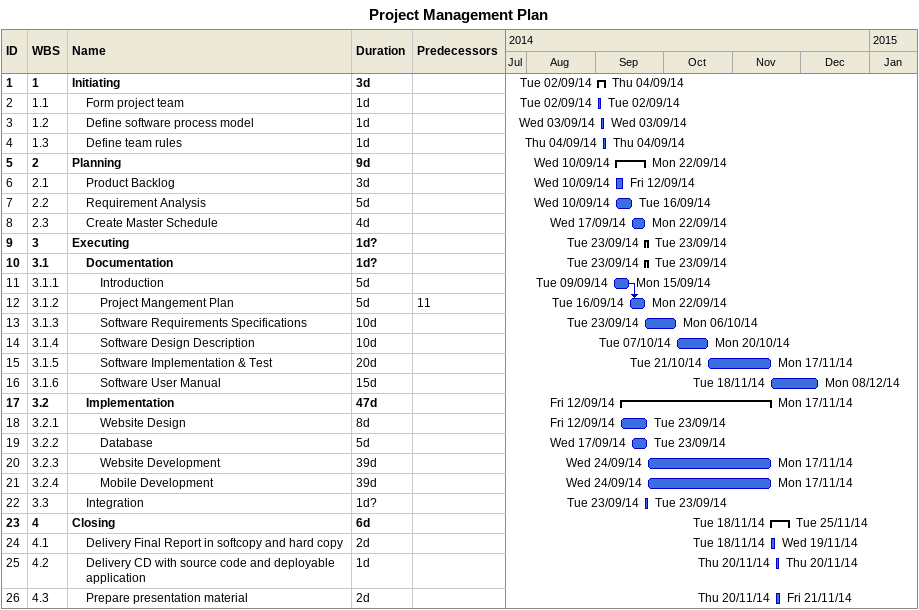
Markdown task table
Project Management Plan

| ID | WBS | Task | Duration | Start | Finish | Predecessors |
|---|---|---|---|---|---|---|
| 1 | 1 | **Initiating** | 3d | 2014-09-02 | 2014-09-04 |  |
| 2 | 1.1 | Form project team | 1d | 2014-09-02 | 2014-09-02 |  |
| 3 | 1.2 | Define software process model | 1d | 2014-09-03 | 2014-09-03 |  |
| 4 | 1.3 | Define team rules | 1d | 2014-09-04 | 2014-09-04 |  |
| 5 | 2 | **Planning** | 9d | 2014-09-10 | 2014-09-22 |  |
| 6 | 2.1 | Product Backlog | 3d | 2014-09-10 | 2014-09-12 |  |
| 7 | 2.2 | Requirement Analysis | 5d | 2014-09-10 | 2014-09-16 |  |
| 8 | 2.3 | Create Master Schedule | 4d | 2014-09-17 | 2014-09-22 |  |
| 9 | 3 | **Executing** | 1d? | 2014-09-23 | 2014-09-23 |  |
| 10 | 3.1 | **Documentation** | 1d? | 2014-09-23 | 2014-09-23 |  |
| 11 | 3.1.1 | Introduction | 5d | 2014-09-09 | 2014-09-15 |  |
| 12 | 3.1.2 | Project Mangement Plan | 5d | 2014-09-16 | 2014-09-22 | 11 |
| 13 | 3.1.3 | Software Requirements Specifications | 10d | 2014-09-23 | 2014-10-06 |  |
| 14 | 3.1.4 | Software Design Description | 10d | 2014-10-07 | 2014-10-20 |  |
| 15 | 3.1.5 | Software Implementation & Test | 20d | 2014-10-21 | 2014-11-17 |  |
| 16 | 3.1.6 | Software User Manual | 15d | 2014-11-18 | 2014-12-08 |  |
| 17 | 3.2 | **Implementation** | 47d | 2014-09-12 | 2014-11-17 |  |
| 18 | 3.2.1 | Website Design | 8d | 2014-09-12 | 2014-09-23 |  |
| 19 | 3.2.2 | Database | 5d | 2014-09-17 | 2014-09-23 |  |
| 20 | 3.2.3 | Website Development | 39d | 2014-09-24 | 2014-11-17 |  |
| 21 | 3.2.4 | Mobile Development | 39d | 2014-09-24 | 2014-11-17 |  |
| 22 | 3.3 | Integration | 1d? | 2014-09-23 | 2014-09-23 |  |
| 23 | 4 | **Closing** | 6d | 2014-11-18 | 2014-11-25 |  |
| 24 | 4.1 | Delivery Final Report in softcopy and hard copy | 2d | 2014-11-18 | 2014-11-19 |  |
| 25 | 4.2 | Delivery CD with source code and deployable application | 1d | 2014-11-20 | 2014-11-20 |  |
| 26 | 4.3 | Prepare presentation material | 2d | 2014-11-20 | 2014-11-21 |  |
